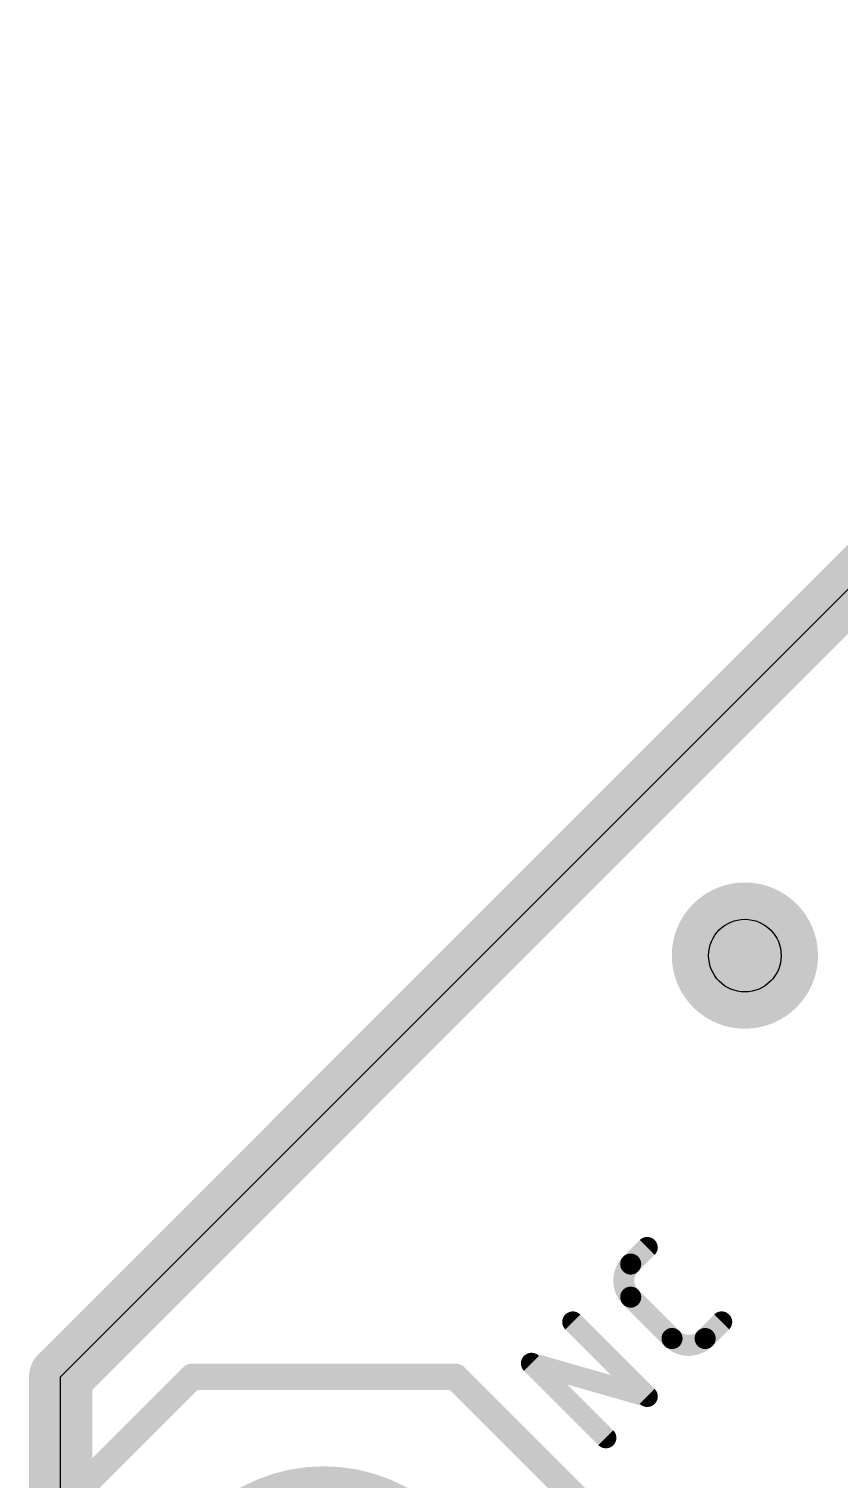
# Model space of a CAD drawing. Extents: x 37.9 to 63.7, y 29.1 to 56.
# Drawn here: x 37.95 to 41.86, y 49.04 to 56.03 of the extents above; entities that cross this region are included whole.
import ezdxf

# ---------------------------------------------------------------- set-up
doc = ezdxf.new("R2010")
doc.units = 0
for name, color, linetype in [('1', 12, 'CONTINUOUS'), ('16', 132, 'CONTINUOUS'), ('18', 122, 'CONTINUOUS'), ('20', 31, 'CONTINUOUS'), ('21', 251, 'CONTINUOUS'), ('22', 251, 'CONTINUOUS'), ('29', 251, 'CONTINUOUS'), ('30', 251, 'CONTINUOUS'), ('44', 251, 'CONTINUOUS')]:
    doc.layers.add(name, color=color, linetype=linetype)

# ---------------------------------------------------------------- blocks, each defined once
blk = doc.blocks.new('ROUNDP')
at = {"const_width": 0.5}
blk.add_lwpolyline([(0, -0.25, 1), (0, 0.25, 1), (0, -0.25)], format="xyb", dxfattribs=at)
blk = doc.blocks.new('ROUNDV')
at = {"const_width": 0.5}
blk.add_lwpolyline([(0, -0.25, 1), (0, 0.25, 1), (0, -0.25)], format="xyb", dxfattribs=at)

msp = doc.modelspace()

# ---------------------------------------------------------------- linework, layer by layer
at = {"layer": '1', "const_width": 0.3048}
for points in [[(38.1, 49.53), (44.45, 55.88)], [(38.1, 29.21), (38.1, 49.53)]]:
    msp.add_lwpolyline(points, dxfattribs=at)
at = {"layer": '1', "const_width": 0.1524}
for points in [[(38.1762, 49.53, 1), (38.0238, 49.53)], [(38.0461, 49.5839, 1), (38.1539, 49.4761)]]:
    msp.add_lwpolyline(points, format="xyb", dxfattribs=at)
at = {"layer": '16', "const_width": 0.3048}
for points in [[(38.1, 49.53), (44.45, 55.88)], [(38.1, 29.21), (38.1, 49.53)]]:
    msp.add_lwpolyline(points, dxfattribs=at)
at = {"layer": '16', "const_width": 0.1524}
for points in [[(38.1762, 49.53, 1), (38.0238, 49.53)], [(38.0461, 49.5839, 1), (38.1539, 49.4761)]]:
    msp.add_lwpolyline(points, format="xyb", dxfattribs=at)
at = {"layer": '20'}
for p, q in [((38.1, 49.53), (44.45, 55.88)), ((38.1, 29.21), (38.1, 49.53))]:
    msp.add_line(p, q, dxfattribs=at)
at = {"layer": '21', "const_width": 0.1016}
for points in [[(40.8508, 50.0739), (40.9307, 50.1537)], [(41.0504, 49.7147), (40.8508, 49.9142)], [(40.9306, 49.4353), (40.5714, 49.7945)], [(41.2899, 49.7945), (41.21, 49.7147)], [(40.7311, 49.2357), (40.3719, 49.5949)], [(40.3719, 49.5949), (40.9306, 49.4353)]]:
    msp.add_lwpolyline(points, dxfattribs=at)
at = {"layer": '21'}
for points, const_width in [([(40.9486, 50.1358, 1), (40.9127, 50.1717)], 0.0508), ([(40.8508, 50.0739, 0.4142), (40.8508, 49.9142)], 0.1016), ([(40.8329, 50.0919, 1), (40.8688, 50.0559)], 0.0508), ([(40.8688, 50.0559, 1), (40.8329, 50.0918)], 0.0508), ([(40.8688, 49.9322, 1), (40.8329, 49.8963)], 0.0508), ([(40.8329, 49.8963, 1), (40.8688, 49.9322)], 0.0508), ([(40.5894, 49.8125, 1), (40.5535, 49.7765)], 0.0508), ([(41.3078, 49.7765, 1), (41.2719, 49.8125)], 0.0508), ([(41.0504, 49.7147, 0.4142), (41.21, 49.7147)], 0.1016), ([(41.0684, 49.7326, 1), (41.0324, 49.6967)], 0.0508), ([(41.0324, 49.6967, 1), (41.0684, 49.7326)], 0.0508), ([(41.1921, 49.7326, 1), (41.228, 49.6967)], 0.0508), ([(41.228, 49.6967, 1), (41.1921, 49.7326)], 0.0508), ([(40.3788, 49.6194, 1), (40.3649, 49.5705)], 0.0508), ([(40.3898, 49.6129, 1), (40.3539, 49.577)], 0.0508), ([(40.9127, 49.4173, 1), (40.9486, 49.4532)], 0.0508), ([(40.9237, 49.4109, 1), (40.9376, 49.4597)], 0.0508), ([(40.7131, 49.2178, 1), (40.749, 49.2537)], 0.0508)]:
    msp.add_lwpolyline(points, format="xyb", dxfattribs=dict(at, const_width=const_width))
at = {"layer": '22', "const_width": 0.127}
for points in [[(38.735, 49.53), (38.1, 48.895)], [(40.005, 49.53), (38.735, 49.53)], [(40.64, 48.895), (40.005, 49.53)]]:
    msp.add_lwpolyline(points, dxfattribs=at)
at = {"layer": '22', "const_width": 0.0635}
for points in [[(38.735, 49.5618, 1), (38.735, 49.4982)], [(38.7575, 49.5075, 1), (38.7125, 49.5525)], [(40.0275, 49.5525, 1), (39.9825, 49.5075)], [(40.005, 49.4982, 1), (40.005, 49.5618)]]:
    msp.add_lwpolyline(points, format="xyb", dxfattribs=at)
at = {"layer": '44'}
msp.add_circle((41.402, 51.562), 0.175, dxfattribs=at)

# ---------------------------------------------------------------- block references
at = {"layer": '18', "xscale": 0.7056, "yscale": 0.7056}
msp.add_blockref('ROUNDV', (41.402, 51.562), dxfattribs=at)
msp.add_blockref('ROUNDV', (41.402, 51.562), dxfattribs=at)
at = {"layer": '29', "xscale": 1.6764, "yscale": 1.6764}
msp.add_blockref('ROUNDP', (39.37, 48.26), dxfattribs=at)
at = {"layer": '30', "xscale": 1.6764, "yscale": 1.6764}
msp.add_blockref('ROUNDP', (39.37, 48.26), dxfattribs=at)

doc.saveas('drawing.dxf')
